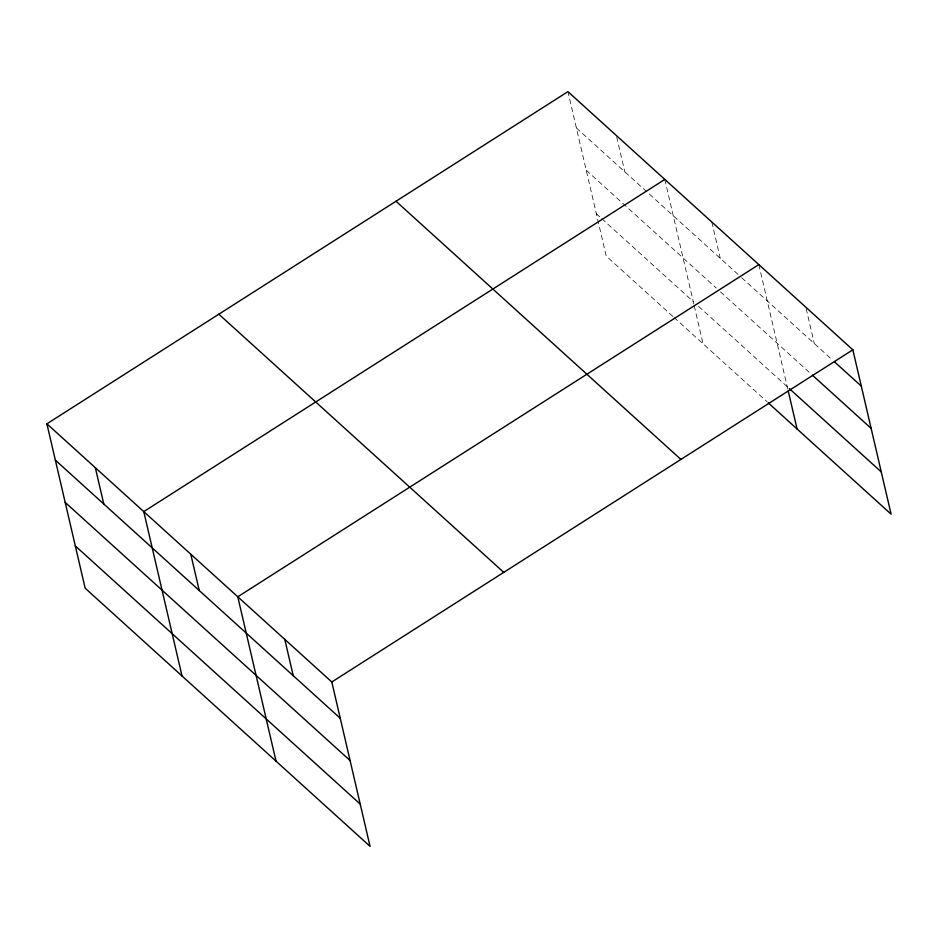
<?xml version="1.0" encoding="UTF-8"?>
<svg xmlns="http://www.w3.org/2000/svg" width="938" height="938" viewBox="0 0 938 938"><rect width="100%" height="100%" fill="white"/><g stroke="black" fill="none" stroke-linecap="round" stroke-linejoin="round"><path stroke-width="0.7" stroke-dasharray="4.69 3.52" d="M576.389 127.967L740.574 276.733M741.641 277.695L832.452 359.993M586.227 170.224L716.222 288.013M720.49 291.882L811.3 374.168M596.357 213.758L600.66 217.663M601.739 218.636L693.229 301.532M698.564 306.374L787.252 386.726M672.921 316.481L606.194 256.015L568.264 93.05M674 317.454L767.167 401.874M806.164 308.614L814.29 343.531M758.83 264.622L787.908 389.551M711.825 222.025L720.267 258.337M664.808 179.428L693.885 304.346M694.214 305.765L703.066 343.789M616.7 136.936L624.825 171.853"/><path stroke-width="1.41" d="M46.9 423.824L331.806 681.985L370.053 846.357L85.147 588.185L46.9 423.824L567.947 91.643L852.853 349.815L891.1 514.176L768.234 402.848M664.808 179.428L143.772 511.597L182.019 675.958M758.83 264.622L237.783 596.791L276.042 761.164M331.806 681.985L852.853 349.815M834.586 361.927L861.307 386.128M812.378 375.141L871.132 428.385M789.386 388.66L881.263 471.92M396 201.26L680.906 459.432M218.847 314.207L503.753 572.368M55.354 460.136L340.26 718.297M65.179 502.393L350.097 760.554M75.321 545.928L360.227 804.101M788.225 390.958L797.077 428.983M284.8 639.388L293.254 675.7M190.777 554.194L199.231 590.506M95.336 467.71L103.79 504.023"/></g></svg>
